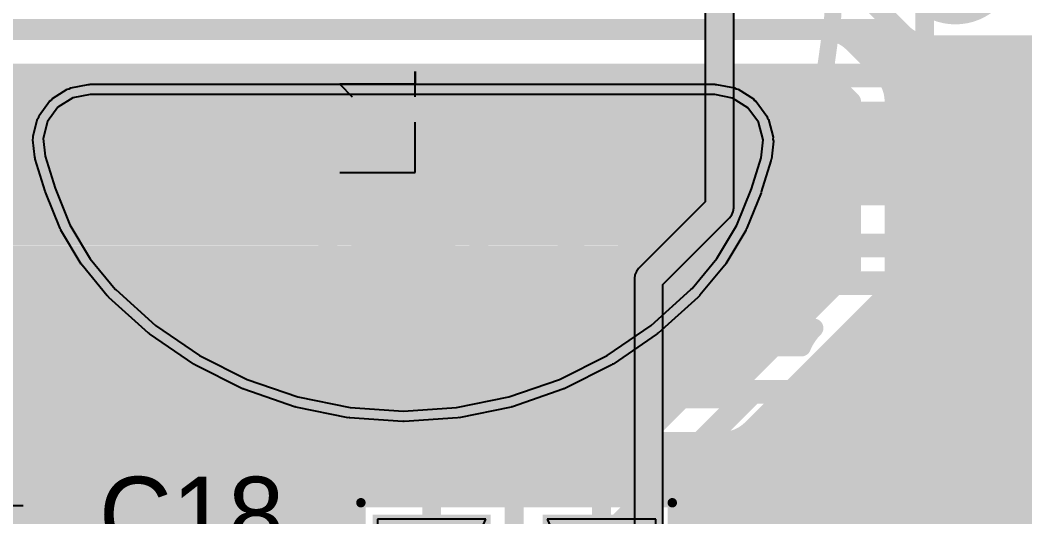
# Model space of a CAD drawing. Header units: millimetres. Extents: x 0.11 to 5.67, y 0.55 to 4.24.
# Drawn here: x 4.0035 to 4.4227, y 1.4646 to 1.6717 of the extents above; entities that cross this region are included whole.
import ezdxf

# ---------------------------------------------------------------- set-up
doc = ezdxf.new("R2010")
doc.units = ezdxf.units.MM
doc.header["$MEASUREMENT"] = 0
for name, color, linetype in [('BottomLayer', 5, 'Continuous'), ('BottomOverlay', 54, 'Continuous'), ('BottomPaste', 16, 'Continuous'), ('BottomSolder', 6, 'Continuous'), ('InternalPlane1', 76, 'Continuous'), ('InternalPlane2', 16, 'Continuous'), ('Mechanical3', 76, 'Continuous'), ('TopLayer', 1, 'Continuous'), ('TopOverlay', 2, 'Continuous'), ('TopPaste', 8, 'Continuous'), ('TopSolder', 216, 'Continuous')]:
    doc.layers.add(name, color=color, linetype=linetype)

# ---------------------------------------------------------------- blocks, each defined once
blk = doc.blocks.new('RTL8188_MODULE_B_177')
at = {"layer": 'BottomLayer', "const_width": 0.00984}
for points in [[(0.47441, 0.12402, 1), (0.48425, 0.12402, 1)], [(0.53346, 0.12402, 1), (0.54331, 0.12402, 1)], [(0.47441, 0.10433, 1), (0.48425, 0.10433, 1)], [(0.53346, 0.10433, 1), (0.54331, 0.10433, 1)], [(0.47441, 0.02461, 1), (0.48425, 0.02461, 1)], [(0.53346, 0.02461, 1), (0.54331, 0.02461, 1)], [(0.47441, 0.00492, 1), (0.48425, 0.00492, 1)], [(0.53346, 0.00492, 1), (0.54331, 0.00492, 1)]]:
    blk.add_lwpolyline(points, format="xyb", close=True, dxfattribs=at)
at = {"layer": 'BottomLayer'}
for points in [[(0.47933, 0.09449), (0.53839, 0.09449), (0.47933, 0.13386), (0.53839, 0.13386)], [(0.46949, 0.10433), (0.54823, 0.10433), (0.46949, 0.12402), (0.54823, 0.12402)], [(0.47933, -0.00492), (0.53839, -0.00492), (0.47933, 0.03445), (0.53839, 0.03445)], [(0.46949, 0.00492), (0.54823, 0.00492), (0.46949, 0.02461), (0.54823, 0.02461)]]:
    blk.add_solid(points, dxfattribs=at)
at = {"layer": 'BottomOverlay', "const_width": 0.00787}
for points in [[(0.50886, 0.22441), (0.50886, 0.14272)], [(0.50886, 0.08858), (0.50886, 0.04331)], [(0.50886, -0.01181), (0.50886, -0.10039)]]:
    blk.add_lwpolyline(points, dxfattribs=at)
at = {"layer": 'BottomOverlay', "const_width": 0.00394}
for points in [[(0.50689, 0.14272, 1), (0.51083, 0.14272, 1)], [(0.50689, 0.08858, 1), (0.51083, 0.08858, 1)], [(0.50689, 0.04331, 1), (0.51083, 0.04331, 1)], [(0.50689, -0.01181, 1), (0.51083, -0.01181, 1)]]:
    blk.add_lwpolyline(points, format="xyb", close=True, dxfattribs=at)
at = {"layer": 'BottomPaste', "const_width": 0.00984}
for points in [[(0.47441, 0.12402, 1), (0.48425, 0.12402, 1)], [(0.53346, 0.12402, 1), (0.54331, 0.12402, 1)], [(0.47441, 0.10433, 1), (0.48425, 0.10433, 1)], [(0.53346, 0.10433, 1), (0.54331, 0.10433, 1)], [(0.47441, 0.02461, 1), (0.48425, 0.02461, 1)], [(0.53346, 0.02461, 1), (0.54331, 0.02461, 1)], [(0.47441, 0.00492, 1), (0.48425, 0.00492, 1)], [(0.53346, 0.00492, 1), (0.54331, 0.00492, 1)]]:
    blk.add_lwpolyline(points, format="xyb", close=True, dxfattribs=at)
at = {"layer": 'BottomPaste'}
for points in [[(0.47933, 0.09449), (0.53839, 0.09449), (0.47933, 0.13386), (0.53839, 0.13386)], [(0.46949, 0.10433), (0.54823, 0.10433), (0.46949, 0.12402), (0.54823, 0.12402)], [(0.47933, -0.00492), (0.53839, -0.00492), (0.47933, 0.03445), (0.53839, 0.03445)], [(0.46949, 0.00492), (0.54823, 0.00492), (0.46949, 0.02461), (0.54823, 0.02461)]]:
    blk.add_solid(points, dxfattribs=at)
at = {"layer": 'BottomSolder', "const_width": 0.01181}
for points in [[(0.47343, 0.12402, 1), (0.48524, 0.12402, 1)], [(0.53248, 0.12402, 1), (0.54429, 0.12402, 1)], [(0.47343, 0.10433, 1), (0.48524, 0.10433, 1)], [(0.53248, 0.10433, 1), (0.54429, 0.10433, 1)], [(0.47343, 0.02461, 1), (0.48524, 0.02461, 1)], [(0.53248, 0.02461, 1), (0.54429, 0.02461, 1)], [(0.47343, 0.00492, 1), (0.48524, 0.00492, 1)], [(0.53248, 0.00492, 1), (0.54429, 0.00492, 1)]]:
    blk.add_lwpolyline(points, format="xyb", close=True, dxfattribs=at)
at = {"layer": 'BottomSolder'}
for points in [[(0.47933, 0.09252), (0.53839, 0.09252), (0.47933, 0.13583), (0.53839, 0.13583)], [(0.46752, 0.10433), (0.5502, 0.10433), (0.46752, 0.12402), (0.5502, 0.12402)], [(0.47933, -0.00689), (0.53839, -0.00689), (0.47933, 0.03642), (0.53839, 0.03642)], [(0.46752, 0.00492), (0.5502, 0.00492), (0.46752, 0.02461), (0.5502, 0.02461)]]:
    blk.add_solid(points, dxfattribs=at)
blk = doc.blocks.new('SDR0805_182')
at = {"layer": 'Mechanical3'}
for p, q in [((-0.08465, 0.02656), (-0.08465, -0.00492)), ((-0.04791, 0.02656), (-0.05316, 0.02132)), ((-0.04791, -0.00492), (-0.04791, 0.02656)), ((-0.08465, -0.00492), (-0.06366, -0.00492)), ((-0.05316, -0.00492), (-0.04266, -0.00492)), ((-0.04266, -0.00492), (-0.04791, -0.00492))]:
    blk.add_line(p, q, dxfattribs=at)
at = {"layer": 'TopLayer'}
for p, q in [((-0.07784, 0.14948), (-0.09125, 0.14529)), ((-0.07054, 0.15033), (-0.07784, 0.14948)), ((-0.06345, 0.14846), (-0.07054, 0.15033)), ((-0.05753, 0.14411), (-0.06345, 0.14846)), ((-0.09125, 0.14529), (-0.10653, 0.13916)), ((-0.05361, 0.1379), (-0.05753, 0.14411)), ((-0.10653, 0.13916), (-0.12067, 0.13073)), ((-0.05224, 0.13068), (-0.05361, 0.1379)), ((-0.12067, 0.13073), (-0.13333, 0.12021)), ((-0.05224, -0.12989), (-0.05224, 0.13068)), ((-0.13356, 0.11998), (-0.14846, 0.10342)), ((-0.13333, 0.12021), (-0.13356, 0.11998)), ((-0.14846, 0.10342), (-0.16104, 0.08502)), ((-0.16104, 0.08502), (-0.17105, 0.06512)), ((-0.17105, 0.06512), (-0.17834, 0.04407)), ((-0.17834, 0.04407), (-0.18276, 0.02223)), ((-0.18276, 0.02223), (-0.18424, 0)), ((-0.18424, 0), (-0.18276, -0.02223)), ((-0.18276, -0.02223), (-0.17834, -0.04407)), ((-0.17834, -0.04407), (-0.17105, -0.06512)), ((-0.17105, -0.06512), (-0.16104, -0.08502)), ((-0.16104, -0.08502), (-0.14846, -0.10342)), ((-0.14846, -0.10342), (-0.13356, -0.11998)), ((-0.13356, -0.11998), (-0.1331, -0.12043)), ((-0.1331, -0.12043), (-0.1206, -0.13082)), ((-0.05365, -0.13732), (-0.05224, -0.12989)), ((-0.1206, -0.13082), (-0.10664, -0.13914)), ((-0.05768, -0.14371), (-0.05365, -0.13732)), ((-0.10664, -0.13914), (-0.09155, -0.1452)), ((-0.09155, -0.1452), (-0.07859, -0.14925)), ((-0.06378, -0.14819), (-0.05768, -0.14371)), ((-0.07859, -0.14925), (-0.07109, -0.15012)), ((-0.07109, -0.15012), (-0.06378, -0.14819))]:
    blk.add_line(p, q, dxfattribs=at)
blk.add_solid([(-0.08532, -0.01969), (-0.08532, 0.01969), (-0.12469, -0.01969), (-0.12469, 0.01969)], dxfattribs=at)
at = {"layer": 'TopOverlay', "const_width": 0.00709}
blk.add_lwpolyline([(0.06036, -0.17141, -0.141431), (-0.05892, -0.17183)], format="xyb", dxfattribs=at)
at = {"layer": 'TopOverlay', "const_width": 0.00354}
blk.add_lwpolyline([(-0.06069, -0.17183, 1), (-0.05715, -0.17183, 1)], format="xyb", close=True, dxfattribs=at)
at = {"layer": 'TopPaste'}
for p, q in [((-0.07784, 0.14948), (-0.09125, 0.14529)), ((-0.07054, 0.15033), (-0.07784, 0.14948)), ((-0.06345, 0.14846), (-0.07054, 0.15033)), ((-0.05753, 0.14411), (-0.06345, 0.14846)), ((-0.09125, 0.14529), (-0.10653, 0.13916)), ((-0.05361, 0.1379), (-0.05753, 0.14411)), ((-0.10653, 0.13916), (-0.12067, 0.13073)), ((-0.05224, 0.13068), (-0.05361, 0.1379)), ((-0.12067, 0.13073), (-0.13333, 0.12021)), ((-0.05224, -0.12989), (-0.05224, 0.13068)), ((-0.13356, 0.11998), (-0.14846, 0.10342)), ((-0.13333, 0.12021), (-0.13356, 0.11998)), ((-0.14846, 0.10342), (-0.16104, 0.08502)), ((-0.16104, 0.08502), (-0.17105, 0.06512)), ((-0.17105, 0.06512), (-0.17834, 0.04407)), ((-0.17834, 0.04407), (-0.18276, 0.02223)), ((-0.18276, 0.02223), (-0.18424, 0)), ((-0.18424, 0), (-0.18276, -0.02223)), ((-0.18276, -0.02223), (-0.17834, -0.04407)), ((-0.17834, -0.04407), (-0.17105, -0.06512)), ((-0.17105, -0.06512), (-0.16104, -0.08502)), ((-0.16104, -0.08502), (-0.14846, -0.10342)), ((-0.14846, -0.10342), (-0.13356, -0.11998)), ((-0.13356, -0.11998), (-0.1331, -0.12043)), ((-0.1331, -0.12043), (-0.1206, -0.13082)), ((-0.05365, -0.13732), (-0.05224, -0.12989)), ((-0.1206, -0.13082), (-0.10664, -0.13914)), ((-0.05768, -0.14371), (-0.05365, -0.13732)), ((-0.10664, -0.13914), (-0.09155, -0.1452)), ((-0.09155, -0.1452), (-0.07859, -0.14925)), ((-0.06378, -0.14819), (-0.05768, -0.14371)), ((-0.07859, -0.14925), (-0.07109, -0.15012)), ((-0.07109, -0.15012), (-0.06378, -0.14819))]:
    blk.add_line(p, q, dxfattribs=at)
at = {"layer": 'TopSolder'}
for p, q in [((-0.09254, 0.14943), (-0.07913, 0.15362)), ((-0.07913, 0.15362), (-0.07871, 0.15358)), ((-0.07871, 0.15358), (-0.07834, 0.15378)), ((-0.07834, 0.15378), (-0.07105, 0.15463)), ((-0.07105, 0.15463), (-0.07025, 0.15441)), ((-0.07025, 0.15441), (-0.06944, 0.15452)), ((-0.06944, 0.15452), (-0.06234, 0.15264)), ((-0.06234, 0.15264), (-0.06168, 0.15214)), ((-0.06168, 0.15214), (-0.06088, 0.15195)), ((-0.06088, 0.15195), (-0.05496, 0.1476)), ((-0.10814, 0.14318), (-0.09286, 0.14931)), ((-0.09286, 0.14931), (-0.09268, 0.14931)), ((-0.09268, 0.14931), (-0.09254, 0.14943)), ((-0.05496, 0.1476), (-0.05454, 0.14689)), ((-0.05454, 0.14689), (-0.05386, 0.14642)), ((-0.12288, 0.13445), (-0.10874, 0.14288)), ((-0.10874, 0.14288), (-0.10839, 0.14293)), ((-0.10839, 0.14293), (-0.10814, 0.14318)), ((-0.05386, 0.14642), (-0.04995, 0.14021)), ((-0.04995, 0.14021), (-0.04981, 0.13939)), ((-0.04981, 0.13939), (-0.04936, 0.1387)), ((-0.04936, 0.1387), (-0.04799, 0.13149)), ((-0.12343, 0.13406), (-0.1231, 0.13417)), ((-0.1231, 0.13417), (-0.12288, 0.13445)), ((-0.13609, 0.12354), (-0.12343, 0.13406)), ((-0.04799, 0.13149), (-0.04808, 0.13107)), ((-0.04808, 0.13107), (-0.04791, 0.13068)), ((-0.04791, 0.13068), (-0.04791, -0.12989)), ((-0.15168, 0.10632), (-0.13678, 0.12288)), ((-0.13678, 0.12288), (-0.13664, 0.12294)), ((-0.13664, 0.12294), (-0.13658, 0.12309)), ((-0.13658, 0.12309), (-0.13634, 0.12331)), ((-0.13634, 0.12331), (-0.13618, 0.12338)), ((-0.13618, 0.12338), (-0.13609, 0.12354)), ((-0.16461, 0.08747), (-0.15204, 0.10586)), ((-0.15204, 0.10586), (-0.15178, 0.10603)), ((-0.15178, 0.10603), (-0.15168, 0.10632)), ((-0.17492, 0.06707), (-0.1649, 0.08697)), ((-0.1649, 0.08697), (-0.16467, 0.08717)), ((-0.16467, 0.08717), (-0.16461, 0.08747)), ((-0.18243, 0.04548), (-0.17514, 0.06654)), ((-0.17514, 0.06654), (-0.17494, 0.06677)), ((-0.17494, 0.06677), (-0.17492, 0.06707)), ((-0.187, 0.02309), (-0.18258, 0.04493)), ((-0.18258, 0.04493), (-0.18241, 0.04518)), ((-0.18241, 0.04518), (-0.18243, 0.04548)), ((-0.18856, 0.00029), (-0.18708, 0.02252)), ((-0.18708, 0.02252), (-0.18694, 0.02279)), ((-0.18694, 0.02279), (-0.187, 0.02309)), ((-0.18847, 0), (-0.18856, 0.00029)), ((-0.18856, -0.00029), (-0.18847, 0)), ((-0.18708, -0.02252), (-0.18856, -0.00029)), ((-0.18694, -0.02279), (-0.18708, -0.02252)), ((-0.187, -0.02309), (-0.18694, -0.02279)), ((-0.18258, -0.04493), (-0.187, -0.02309)), ((-0.18241, -0.04518), (-0.18258, -0.04493)), ((-0.18243, -0.04548), (-0.18241, -0.04518)), ((-0.17514, -0.06654), (-0.18243, -0.04548)), ((-0.17494, -0.06677), (-0.17514, -0.06654)), ((-0.17492, -0.06707), (-0.17494, -0.06677)), ((-0.1649, -0.08697), (-0.17492, -0.06707)), ((-0.16467, -0.08717), (-0.1649, -0.08697)), ((-0.16461, -0.08747), (-0.16467, -0.08717)), ((-0.15204, -0.10586), (-0.16461, -0.08747)), ((-0.15178, -0.10603), (-0.15204, -0.10586)), ((-0.15168, -0.10631), (-0.15178, -0.10603)), ((-0.13678, -0.12288), (-0.15168, -0.10631)), ((-0.13664, -0.12294), (-0.13678, -0.12288)), ((-0.13658, -0.12308), (-0.13664, -0.12294)), ((-0.13612, -0.12353), (-0.13658, -0.12308)), ((-0.13595, -0.1236), (-0.13612, -0.12353)), ((-0.13587, -0.12376), (-0.13595, -0.1236)), ((-0.12337, -0.13415), (-0.13587, -0.12376)), ((-0.04791, -0.12989), (-0.04808, -0.13028)), ((-0.12303, -0.13425), (-0.12337, -0.13415)), ((-0.04799, -0.1307), (-0.0494, -0.13812)), ((-0.04808, -0.13028), (-0.04799, -0.1307)), ((-0.12282, -0.13454), (-0.12303, -0.13425)), ((-0.10885, -0.14286), (-0.12282, -0.13454)), ((-0.0494, -0.13812), (-0.04985, -0.13881)), ((-0.04999, -0.13963), (-0.05402, -0.14602)), ((-0.04985, -0.13881), (-0.04999, -0.13963)), ((-0.1085, -0.14291), (-0.10885, -0.14286)), ((-0.10825, -0.14316), (-0.1085, -0.14291)), ((-0.09316, -0.14922), (-0.10825, -0.14316)), ((-0.05469, -0.1465), (-0.05512, -0.1472)), ((-0.05402, -0.14602), (-0.05469, -0.1465)), ((-0.09298, -0.14921), (-0.09316, -0.14922)), ((-0.09284, -0.14933), (-0.09298, -0.14921)), ((-0.07989, -0.15338), (-0.09284, -0.14933)), ((-0.05512, -0.1472), (-0.06121, -0.15168)), ((-0.07947, -0.15334), (-0.07989, -0.15338)), ((-0.0791, -0.15355), (-0.07947, -0.15334)), ((-0.07159, -0.15442), (-0.0791, -0.15355)), ((-0.07079, -0.1542), (-0.07159, -0.15442)), ((-0.06998, -0.15431), (-0.07079, -0.1542)), ((-0.06267, -0.15238), (-0.06998, -0.15431)), ((-0.06201, -0.15188), (-0.06267, -0.15238)), ((-0.06121, -0.15168), (-0.06201, -0.15188))]:
    blk.add_line(p, q, dxfattribs=at)
blk.add_solid([(-0.08335, -0.02165), (-0.08335, 0.02165), (-0.12665, -0.02165), (-0.12665, 0.02165)], dxfattribs=at)
blk = doc.blocks.new('CC0805_260')
at = {"layer": 'Mechanical3'}
for p, q in [((-0.0479, 0.01672), (-0.05315, 0.01147)), ((-0.03741, 0.01672), (-0.0479, 0.01672)), ((-0.03216, 0.01147), (-0.03741, 0.01672)), ((-0.01642, 0.01672), (-0.02166, 0.01147)), ((-0.01642, -0.01476), (-0.01642, 0.01672)), ((0.00982, 0.01672), (0.00457, 0.01147)), ((0.02032, 0.01672), (0.00982, 0.01672)), ((0.02557, 0.01147), (0.02032, 0.01672)), ((-0.05315, 0.01147), (-0.05315, -0.00952)), ((0.00457, 0.01147), (0.00457, 0.00623)), ((0.02557, -0.00952), (0.02557, 0.01147)), ((0.00457, 0.00623), (0.00982, 0.00098)), ((0.00982, 0.00098), (0.02557, 0.00098)), ((-0.05315, -0.00952), (-0.0479, -0.01476)), ((-0.03741, -0.01476), (-0.03216, -0.00952)), ((0.00457, -0.00952), (0.00982, -0.01476)), ((0.02032, -0.01476), (0.02557, -0.00952)), ((-0.0479, -0.01476), (-0.03741, -0.01476)), ((-0.02166, -0.01476), (-0.01117, -0.01476)), ((-0.01117, -0.01476), (-0.01642, -0.01476)), ((0.00982, -0.01476), (0.02032, -0.01476))]:
    blk.add_line(p, q, dxfattribs=at)
at = {"layer": 'TopLayer'}
for points in [[(-0.05807, 0.02854), (-0.05807, -0.02854), (-0.0128, 0.02854), (-0.0128, -0.02854)], [(0.05807, -0.02854), (0.05807, 0.02854), (0.0128, -0.02854), (0.0128, 0.02854)]]:
    blk.add_solid(points, dxfattribs=at)
at = {"layer": 'TopOverlay', "const_width": 0.00394}
for points in [[(-0.06496, 0.03543), (-0.06496, -0.03543)], [(0.06496, 0.03543), (-0.06496, 0.03543)], [(0.06496, 0.03543), (0.06496, -0.03543)], [(0.06496, -0.03543), (-0.06496, -0.03543)]]:
    blk.add_lwpolyline(points, dxfattribs=at)
at = {"layer": 'TopOverlay', "const_width": 0.00197}
for points in [[(-0.06594, 0.03543, 1), (-0.06398, 0.03543, 1)], [(-0.06594, 0.03543, 1), (-0.06398, 0.03543, 1)], [(0.06398, 0.03543, 1), (0.06594, 0.03543, 1)], [(0.06398, 0.03543, 1), (0.06594, 0.03543, 1)], [(-0.06594, -0.03543, 1), (-0.06398, -0.03543, 1)], [(-0.06594, -0.03543, 1), (-0.06398, -0.03543, 1)], [(0.06398, -0.03543, 1), (0.06594, -0.03543, 1)], [(0.06398, -0.03543, 1), (0.06594, -0.03543, 1)]]:
    blk.add_lwpolyline(points, format="xyb", close=True, dxfattribs=at)
at = {"layer": 'TopPaste'}
for p, q in [((-0.0128, 0.02854), (-0.05807, 0.02854)), ((-0.05807, 0.02854), (-0.05807, -0.02854)), ((-0.02559, 0), (-0.0128, 0.02854)), ((0.05807, 0.02854), (0.0128, 0.02854)), ((0.0128, 0.02854), (0.02559, 0)), ((0.05807, -0.02854), (0.05807, 0.02854)), ((-0.0128, -0.02854), (-0.02559, 0)), ((0.02559, 0), (0.0128, -0.02854)), ((-0.05807, -0.02854), (-0.0128, -0.02854)), ((0.0128, -0.02854), (0.05807, -0.02854))]:
    blk.add_line(p, q, dxfattribs=at)
at = {"layer": 'TopSolder'}
for points in [[(-0.06004, 0.03051), (-0.06004, -0.03051), (-0.01083, 0.03051), (-0.01083, -0.03051)], [(0.06004, -0.03051), (0.06004, 0.03051), (0.01083, -0.03051), (0.01083, 0.03051)]]:
    blk.add_solid(points, dxfattribs=at)
blk = doc.blocks.new('CC8X3_5_261')
at = {"layer": 'TopOverlay'}
blk.add_line((-0.12272, 0.01947), (-0.12272, -0.02051), dxfattribs=at)

msp = doc.modelspace()

# ---------------------------------------------------------------- linework, layer by layer
at = {"layer": 'BottomLayer'}
for points, const_width in [([(3.79626, 1.64862), (4.4685, 1.64862)], 0.00984), ([(3.80302, 1.62893), (4.32993, 1.62893)], 0.00787), ([(3.80401, 1.62992), (4.33009, 1.62992)], 0.00787), ([(4.32972, 1.6063), (4.32972, 1.62598)], 0.00787), ([(4.38091, 1.61614), (4.38189, 1.61713)], 0.01969), ([(3.79514, 1.62106), (4.32972, 1.62106)], 0.00787), ([(4.38091, 1.61614), (4.38189, 1.61516)], 0.01969), ([(4.38189, 1.61516), (4.43701, 1.61516)], 0.01969), ([(4.33366, 1.61614), (4.38091, 1.61614)], 0.00787), ([(4.38091, 1.61614), (4.42815, 1.61614)], 0.00787), ([(3.78727, 1.61318), (4.32972, 1.61318)], 0.00787), ([(3.77939, 1.60531), (4.32975, 1.60531)], 0.00787), ([(3.77152, 1.59744), (4.33162, 1.59744)], 0.00787), ([(4.25984, 1.59646), (4.33209, 1.59646)], 0.00787), ([(3.76365, 1.58956), (4.2452, 1.58956)], 0.00787), ([(4.19304, 1.5374), (4.24662, 1.59098)], 0.00787), ([(3.7544, 1.58169), (4.23733, 1.58169)], 0.00787), ([(4.20079, 1.5187), (4.25984, 1.57776)], 0.00984), ([(4.25984, 1.57776), (4.44193, 1.57776)], 0.00984), ([(3.67113, 1.57381), (4.22945, 1.57381)], 0.00787), ([(3.66325, 1.56594), (4.22158, 1.56594)], 0.00787), ([(4.20965, 1.50295), (4.2687, 1.56201)], 0.00984), ([(4.2687, 1.56201), (4.44845, 1.56201)], 0.00984), ([(3.65538, 1.55807), (4.21371, 1.55807)], 0.00787), ([(3.64751, 1.55019), (4.20583, 1.55019)], 0.00787), ([(4.22287, 1.48973), (4.27645, 1.54331)], 0.00787), ([(4.27645, 1.54331), (4.3347, 1.54331)], 0.00787), ([(3.63963, 1.54232), (4.19796, 1.54232)], 0.00787), ([(4.27546, 1.54232), (4.33377, 1.54232)], 0.00787), ([(3.63471, 1.5374), (4.19304, 1.5374)], 0.00787), ([(4.30906, 1.53543), (4.32948, 1.53543)], 0.00787), ([(4.26758, 1.53444), (4.30305, 1.53444)], 0.00787), ([(4.24127, 1.47539), (4.29583, 1.52996)], 0.00787), ([(4.25971, 1.52657), (4.29245, 1.52657)], 0.00787), ([(3.50015, 1.5187), (4.20079, 1.5187)], 0.00984), ([(4.25184, 1.5187), (4.28457, 1.5187)], 0.00787), ([(4.24902, 1.45669), (4.30906, 1.51673)], 0.00984), ([(4.30906, 1.51673), (4.38091, 1.51673)], 0.00984), ([(4.24396, 1.51082), (4.2767, 1.51082)], 0.00787), ([(3.49363, 1.50295), (4.20965, 1.50295)], 0.00984), ([(4.23609, 1.50295), (4.26882, 1.50295)], 0.00787), ([(4.26808, 1.44931), (4.3168, 1.49803)], 0.00787), ([(4.3168, 1.49803), (4.32948, 1.49803)], 0.00787), ([(4.22821, 1.49507), (4.26095, 1.49507)], 0.00787), ([(4.31384, 1.49507), (4.33092, 1.49507)], 0.00787), ([(4.21972, 1.4872), (4.25308, 1.4872)], 0.00787), ([(4.30597, 1.4872), (4.33833, 1.4872)], 0.00787), ([(4.42348, 1.4872), (4.77953, 1.4872)], 0.00787), ([(3.49363, 1.48425), (4.20965, 1.48425)], 0.00787), ([(4.35138, 1.48327), (4.41043, 1.48327)], 0.00787), ([(3.47527, 1.47933), (4.2452, 1.47933)], 0.00787), ([(4.2981, 1.47933), (4.77953, 1.47933)], 0.00787), ([(3.4792, 1.47539), (4.24127, 1.47539)], 0.00787), ([(4.29022, 1.47145), (4.77953, 1.47145)], 0.00787), ([(4.28235, 1.46358), (4.77953, 1.46358)], 0.00787)]:
    msp.add_lwpolyline(points, dxfattribs=dict(at, const_width=const_width))
at = {"layer": 'BottomLayer', "const_width": 0.00787}
for points in [[(4.32972, 1.62598, -0.045741), (4.33009, 1.62992)], [(4.33209, 1.59646, -0.118517), (4.32972, 1.6063)], [(4.24662, 1.59098, -0.198912), (4.25984, 1.59646)], [(4.24662, 1.59098, -0.198912), (4.25984, 1.59646)], [(4.32948, 1.53543, -0.101028), (4.3347, 1.54331)], [(4.29583, 1.52996, -0.198912), (4.30906, 1.53543)], [(4.29583, 1.52996, -0.198912), (4.30906, 1.53543)], [(4.43406, 1.50689, -0.414214), (4.41043, 1.48327)], [(4.35138, 1.48327, -0.305617), (4.32948, 1.49803)], [(4.22287, 1.48973, -0.198912), (4.20965, 1.48425)], [(4.22287, 1.48973, -0.198912), (4.20965, 1.48425)]]:
    msp.add_lwpolyline(points, format="xyb", dxfattribs=at)
at = {"layer": 'BottomLayer'}
for points, const_width in [([(4.32796, 1.62893, 1), (4.33189, 1.62893, 1)], 0.00394), ([(4.32812, 1.62992, 1), (4.33205, 1.62992, 1)], 0.00394), ([(4.32812, 1.62992, 1), (4.33205, 1.62992, 1)], 0.00394), ([(4.32776, 1.62598, 1), (4.33169, 1.62598, 1)], 0.00394), ([(4.32776, 1.62598, 1), (4.33169, 1.62598, 1)], 0.00394), ([(4.37697, 1.61713, 1), (4.38681, 1.61713, 1)], 0.00984), ([(4.32776, 1.62106, 1), (4.33169, 1.62106, 1)], 0.00394), ([(4.37598, 1.61614, 1), (4.38583, 1.61614, 1)], 0.00984), ([(4.37598, 1.61614, 1), (4.38583, 1.61614, 1)], 0.00984), ([(4.37697, 1.61516, 1), (4.38681, 1.61516, 1)], 0.00984), ([(4.37697, 1.61516, 1), (4.38681, 1.61516, 1)], 0.00984), ([(4.33169, 1.61614, 1), (4.33563, 1.61614, 1)], 0.00394), ([(4.37894, 1.61614, 1), (4.38287, 1.61614, 1)], 0.00394), ([(4.37894, 1.61614, 1), (4.38287, 1.61614, 1)], 0.00394), ([(4.32776, 1.61318, 1), (4.33169, 1.61318, 1)], 0.00394), ([(4.32776, 1.6063, 1), (4.33169, 1.6063, 1)], 0.00394), ([(4.32776, 1.6063, 1), (4.33169, 1.6063, 1)], 0.00394), ([(4.32778, 1.60531, 1), (4.33172, 1.60531, 1)], 0.00394), ([(4.25787, 1.59646, 1), (4.26181, 1.59646, 1)], 0.00394), ([(4.25787, 1.59646, 1), (4.26181, 1.59646, 1)], 0.00394), ([(4.25787, 1.59646, 1), (4.26181, 1.59646, 1)], 0.00394), ([(4.32965, 1.59744, 1), (4.33359, 1.59744, 1)], 0.00394), ([(4.33012, 1.59646, 1), (4.33406, 1.59646, 1)], 0.00394), ([(4.33012, 1.59646, 1), (4.33406, 1.59646, 1)], 0.00394), ([(4.24323, 1.58956, 1), (4.24717, 1.58956, 1)], 0.00394), ([(4.24465, 1.59098, 1), (4.24859, 1.59098, 1)], 0.00394), ([(4.24465, 1.59098, 1), (4.24859, 1.59098, 1)], 0.00394), ([(4.24465, 1.59098, 1), (4.24859, 1.59098, 1)], 0.00394), ([(4.23536, 1.58169, 1), (4.2393, 1.58169, 1)], 0.00394), ([(4.25738, 1.57776, 1), (4.2623, 1.57776, 1)], 0.00492), ([(4.25738, 1.57776, 1), (4.2623, 1.57776, 1)], 0.00492), ([(4.22749, 1.57381, 1), (4.23142, 1.57381, 1)], 0.00394), ([(4.21961, 1.56594, 1), (4.22355, 1.56594, 1)], 0.00394), ([(4.26624, 1.56201, 1), (4.27116, 1.56201, 1)], 0.00492), ([(4.26624, 1.56201, 1), (4.27116, 1.56201, 1)], 0.00492), ([(4.21174, 1.55807, 1), (4.21567, 1.55807, 1)], 0.00394), ([(4.20386, 1.55019, 1), (4.2078, 1.55019, 1)], 0.00394), ([(4.27448, 1.54331, 1), (4.27842, 1.54331, 1)], 0.00394), ([(4.27448, 1.54331, 1), (4.27842, 1.54331, 1)], 0.00394), ([(4.33274, 1.54331, 1), (4.33667, 1.54331, 1)], 0.00394), ([(4.33274, 1.54331, 1), (4.33667, 1.54331, 1)], 0.00394), ([(4.19599, 1.54232, 1), (4.19993, 1.54232, 1)], 0.00394), ([(4.27349, 1.54232, 1), (4.27743, 1.54232, 1)], 0.00394), ([(4.3318, 1.54232, 1), (4.33574, 1.54232, 1)], 0.00394), ([(4.19107, 1.5374, 1), (4.19501, 1.5374, 1)], 0.00394), ([(4.19107, 1.5374, 1), (4.19501, 1.5374, 1)], 0.00394), ([(4.30709, 1.53543, 1), (4.31102, 1.53543, 1)], 0.00394), ([(4.30709, 1.53543, 1), (4.31102, 1.53543, 1)], 0.00394), ([(4.30709, 1.53543, 1), (4.31102, 1.53543, 1)], 0.00394), ([(4.32751, 1.53543, 1), (4.33145, 1.53543, 1)], 0.00394), ([(4.32751, 1.53543, 1), (4.33145, 1.53543, 1)], 0.00394), ([(4.26562, 1.53444, 1), (4.26955, 1.53444, 1)], 0.00394), ([(4.30109, 1.53444, 1), (4.30502, 1.53444, 1)], 0.00394), ([(4.25774, 1.52657, 1), (4.26168, 1.52657, 1)], 0.00394), ([(4.29048, 1.52657, 1), (4.29441, 1.52657, 1)], 0.00394), ([(4.29386, 1.52996, 1), (4.2978, 1.52996, 1)], 0.00394), ([(4.29386, 1.52996, 1), (4.2978, 1.52996, 1)], 0.00394), ([(4.29386, 1.52996, 1), (4.2978, 1.52996, 1)], 0.00394), ([(4.19833, 1.5187, 1), (4.20325, 1.5187, 1)], 0.00492), ([(4.19833, 1.5187, 1), (4.20325, 1.5187, 1)], 0.00492), ([(4.24987, 1.5187, 1), (4.2538, 1.5187, 1)], 0.00394), ([(4.2826, 1.5187, 1), (4.28654, 1.5187, 1)], 0.00394), ([(4.30659, 1.51673, 1), (4.31152, 1.51673, 1)], 0.00492), ([(4.30659, 1.51673, 1), (4.31152, 1.51673, 1)], 0.00492), ([(4.37844, 1.51673, 1), (4.38337, 1.51673, 1)], 0.00492), ([(4.24199, 1.51082, 1), (4.24593, 1.51082, 1)], 0.00394), ([(4.27473, 1.51082, 1), (4.27867, 1.51082, 1)], 0.00394), ([(4.20719, 1.50295, 1), (4.21211, 1.50295, 1)], 0.00492), ([(4.20719, 1.50295, 1), (4.21211, 1.50295, 1)], 0.00492), ([(4.23412, 1.50295, 1), (4.23806, 1.50295, 1)], 0.00394), ([(4.26686, 1.50295, 1), (4.27079, 1.50295, 1)], 0.00394), ([(4.31483, 1.49803, 1), (4.31877, 1.49803, 1)], 0.00394), ([(4.31483, 1.49803, 1), (4.31877, 1.49803, 1)], 0.00394), ([(4.32751, 1.49803, 1), (4.33145, 1.49803, 1)], 0.00394), ([(4.32751, 1.49803, 1), (4.33145, 1.49803, 1)], 0.00394), ([(4.22625, 1.49507, 1), (4.23018, 1.49507, 1)], 0.00394), ([(4.25898, 1.49507, 1), (4.26292, 1.49507, 1)], 0.00394), ([(4.31188, 1.49507, 1), (4.31581, 1.49507, 1)], 0.00394), ([(4.32895, 1.49507, 1), (4.33289, 1.49507, 1)], 0.00394), ([(4.2209, 1.48973, 1), (4.22484, 1.48973, 1)], 0.00394), ([(4.2209, 1.48973, 1), (4.22484, 1.48973, 1)], 0.00394), ([(4.2209, 1.48973, 1), (4.22484, 1.48973, 1)], 0.00394), ([(4.21776, 1.4872, 1), (4.22169, 1.4872, 1)], 0.00394), ([(4.25111, 1.4872, 1), (4.25504, 1.4872, 1)], 0.00394), ([(4.304, 1.4872, 1), (4.30794, 1.4872, 1)], 0.00394), ([(4.33636, 1.4872, 1), (4.3403, 1.4872, 1)], 0.00394), ([(4.42152, 1.4872, 1), (4.42545, 1.4872, 1)], 0.00394), ([(4.20768, 1.48425, 1), (4.21161, 1.48425, 1)], 0.00394), ([(4.20768, 1.48425, 1), (4.21161, 1.48425, 1)], 0.00394), ([(4.20768, 1.48425, 1), (4.21161, 1.48425, 1)], 0.00394), ([(4.34941, 1.48327, 1), (4.35335, 1.48327, 1)], 0.00394), ([(4.34941, 1.48327, 1), (4.35335, 1.48327, 1)], 0.00394), ([(4.40846, 1.48327, 1), (4.4124, 1.48327, 1)], 0.00394), ([(4.40846, 1.48327, 1), (4.4124, 1.48327, 1)], 0.00394), ([(4.24323, 1.47933, 1), (4.24717, 1.47933, 1)], 0.00394), ([(4.29613, 1.47933, 1), (4.30006, 1.47933, 1)], 0.00394), ([(4.2393, 1.47539, 1), (4.24324, 1.47539, 1)], 0.00394), ([(4.2393, 1.47539, 1), (4.24324, 1.47539, 1)], 0.00394), ([(4.28825, 1.47145, 1), (4.29219, 1.47145, 1)], 0.00394), ([(4.28038, 1.46358, 1), (4.28432, 1.46358, 1)], 0.00394)]:
    msp.add_lwpolyline(points, format="xyb", close=True, dxfattribs=dict(at, const_width=const_width))
at = {"layer": 'InternalPlane1', "const_width": 0.02591}
msp.add_lwpolyline([(4.38075, 1.69587, 1), (4.40665, 1.69587, 1)], format="xyb", close=True, dxfattribs=at)
at = {"layer": 'InternalPlane2'}
for p, q in [((4.28932, 1.68209), (4.28932, 1.59597)), ((4.30123, 1.5935), (4.30123, 1.67962)), ((4.28932, 1.59597), (4.26154, 1.56819)), ((4.30103, 1.59196), (4.30123, 1.5935)), ((4.2717, 1.56151), (4.29949, 1.58929)), ((4.29949, 1.58929), (4.30043, 1.59053)), ((4.30043, 1.59053), (4.30103, 1.59196)), ((4.26154, 1.56819), (4.26059, 1.56695)), ((4.25999, 1.56552), (4.25979, 1.56398)), ((4.25979, 1.56398), (4.25979, 1.38928)), ((4.26034, 1.56636), (4.25999, 1.56552)), ((4.26059, 1.56695), (4.26034, 1.56636)), ((4.2717, 1.38681), (4.2717, 1.56151))]:
    msp.add_line(p, q, dxfattribs=at)
for points, const_width in [([(4.38075, 1.69587, 1), (4.40665, 1.69587, 1)], 0.02591), ([(4.42406, 1.61516, 1), (4.44996, 1.61516, 1)], 0.02591), ([(4.29232, 1.5935, 1), (4.29823, 1.5935, 1)], 0.00591), ([(4.29232, 1.5935, 1), (4.29823, 1.5935, 1)], 0.00591), ([(4.2628, 1.56398, 1), (4.2687, 1.56398, 1)], 0.00591), ([(4.2628, 1.56398, 1), (4.2687, 1.56398, 1)], 0.00591)]:
    msp.add_lwpolyline(points, format="xyb", close=True, dxfattribs=dict(at, const_width=const_width))
at = {"layer": 'InternalPlane2', "const_width": 0.01181}
for points in [[(4.29528, 1.5935), (4.29528, 1.68209)], [(4.26575, 1.56398), (4.29528, 1.5935)], [(4.26575, 1.38681), (4.26575, 1.56398)]]:
    msp.add_lwpolyline(points, dxfattribs=at)
at = {"layer": 'TopLayer', "const_width": 0.00787}
for points in [[(4.34869, 1.68924), (4.37133, 1.66661)], [(3.77724, 1.6683), (4.36963, 1.6683)], [(3.99803, 1.66732), (4.33858, 1.66732)], [(4.35111, 1.66213), (4.36292, 1.65032)], [(4.35282, 1.66043), (4.4458, 1.66043)], [(4.38386, 1.66142), (4.44634, 1.66142)], [(4.36069, 1.65255), (4.44322, 1.65255)], [(3.99803, 1.64961), (4.33858, 1.64961)], [(4.33858, 1.64961), (4.35039, 1.6378)], [(3.99311, 1.64468), (4.34351, 1.64468)], [(4.36672, 1.64468), (4.44322, 1.64468)], [(3.98523, 1.63681), (4.35039, 1.63681)], [(4.35039, 1.56791), (4.35039, 1.6378)], [(4.36811, 1.56791), (4.36811, 1.6378)], [(4.36811, 1.63681), (4.4458, 1.63681)], [(3.97736, 1.62893), (4.35039, 1.62893)], [(4.36811, 1.62893), (4.45216, 1.62893)], [(3.96948, 1.62106), (4.35039, 1.62106)], [(4.13189, 1.61941), (4.19488, 1.61941)], [(4.13189, 1.55642), (4.13189, 1.61941)], [(4.19488, 1.55642), (4.19488, 1.61941)], [(4.36811, 1.62106), (4.60249, 1.62106)], [(4.16339, 1.58791), (4.16339, 1.61547)], [(3.9685, 1.61318), (4.13189, 1.61318)], [(4.19488, 1.61318), (4.35039, 1.61318)], [(4.36811, 1.61318), (4.59461, 1.61318)], [(3.9685, 1.60531), (4.13189, 1.60531)], [(4.19488, 1.60531), (4.35039, 1.60531)], [(4.36811, 1.60531), (4.58674, 1.60531)], [(3.9685, 1.59744), (4.13189, 1.59744)], [(4.19488, 1.59744), (4.35039, 1.59744)], [(4.36811, 1.59744), (4.57886, 1.59744)], [(3.9685, 1.58956), (4.13189, 1.58956)], [(4.19488, 1.58956), (4.35039, 1.58956)], [(4.36811, 1.58956), (4.57099, 1.58956)], [(4.13583, 1.58791), (4.16339, 1.58791)], [(4.16339, 1.58791), (4.19094, 1.58791)], [(4.16339, 1.56035), (4.16339, 1.58791)], [(3.9685, 1.58169), (4.13189, 1.58169)], [(4.19488, 1.58169), (4.35039, 1.58169)], [(4.36811, 1.58169), (4.56312, 1.58169)], [(3.9685, 1.57381), (4.13189, 1.57381)], [(4.19488, 1.57381), (4.35039, 1.57381)], [(4.36811, 1.57381), (4.55524, 1.57381)], [(3.9685, 1.56594), (4.13189, 1.56594)], [(4.19488, 1.56594), (4.34842, 1.56594)], [(4.29626, 1.51378), (4.35039, 1.56791)], [(4.368, 1.56594), (4.54737, 1.56594)], [(3.9685, 1.55807), (4.13189, 1.55807)], [(4.13189, 1.55642), (4.19488, 1.55642)], [(4.19488, 1.55807), (4.34055, 1.55807)], [(4.36512, 1.55807), (4.53949, 1.55807)], [(4.30879, 1.50125), (4.36292, 1.55539)], [(3.9685, 1.55019), (4.33267, 1.55019)], [(4.35773, 1.55019), (4.53162, 1.55019)], [(3.9685, 1.54232), (4.3248, 1.54232)], [(4.34985, 1.54232), (4.52375, 1.54232)], [(3.9685, 1.53444), (4.31692, 1.53444)], [(4.34198, 1.53444), (4.51587, 1.53444)], [(3.9685, 1.52657), (4.30905, 1.52657)], [(4.33411, 1.52657), (4.508, 1.52657)], [(3.9685, 1.5187), (4.30118, 1.5187)], [(4.32623, 1.5187), (4.50012, 1.5187)], [(4.21063, 1.48327), (4.24114, 1.51378)], [(4.24114, 1.51378), (4.29626, 1.51378)], [(3.9685, 1.51082), (4.23818, 1.51082)], [(4.31836, 1.51082), (4.49225, 1.51082)], [(3.9685, 1.50295), (4.23031, 1.50295)], [(4.31048, 1.50295), (4.48438, 1.50295)], [(3.9685, 1.49507), (4.22244, 1.49507)], [(4.22828, 1.47587), (4.24848, 1.49606)], [(4.24749, 1.49507), (4.4765, 1.49507)], [(4.24848, 1.49606), (4.29626, 1.49606)], [(3.9685, 1.4872), (4.21456, 1.4872)], [(4.23962, 1.4872), (4.46863, 1.4872)], [(4.21063, 1.47736), (4.21063, 1.48327)], [(3.9685, 1.47933), (4.21063, 1.47933)], [(4.20965, 1.39272), (4.20965, 1.47736)], [(4.23174, 1.47933), (4.46075, 1.47933)], [(4.14075, 1.47539), (4.20965, 1.47539)], [(4.14075, 1.39469), (4.14075, 1.47539)], [(4.20965, 1.39469), (4.20965, 1.47539)], [(4.22824, 1.47539), (4.28051, 1.47539)], [(4.28051, 1.39469), (4.28051, 1.47539)], [(3.9685, 1.47145), (4.14075, 1.47145)], [(4.1752, 1.43504), (4.1752, 1.47146)], [(4.24606, 1.43504), (4.24606, 1.47146)], [(4.28051, 1.47145), (4.45288, 1.47145)], [(3.96161, 1.46358), (4.14075, 1.46358)], [(4.28051, 1.46358), (4.44501, 1.46358)]]:
    msp.add_lwpolyline(points, dxfattribs=at)
at = {"layer": 'TopLayer', "const_width": 0.00394}
for points in [[(4.33661, 1.66732, 1), (4.34055, 1.66732, 1)], [(4.33661, 1.66732, 1), (4.34055, 1.66732, 1)], [(4.33661, 1.66732, 1), (4.34055, 1.66732, 1)], [(4.36767, 1.6683, 1), (4.3716, 1.6683, 1)], [(4.36936, 1.66661, 1), (4.3733, 1.66661, 1)], [(4.36936, 1.66661, 1), (4.3733, 1.66661, 1)], [(4.36936, 1.66661, 1), (4.3733, 1.66661, 1)], [(4.34914, 1.66213, 1), (4.35308, 1.66213, 1)], [(4.34914, 1.66213, 1), (4.35308, 1.66213, 1)], [(4.34914, 1.66213, 1), (4.35308, 1.66213, 1)], [(4.35085, 1.66043, 1), (4.35478, 1.66043, 1)], [(4.38189, 1.66142, 1), (4.38583, 1.66142, 1)], [(4.38189, 1.66142, 1), (4.38583, 1.66142, 1)], [(4.38189, 1.66142, 1), (4.38583, 1.66142, 1)], [(4.35872, 1.65255, 1), (4.36266, 1.65255, 1)], [(4.33661, 1.64961, 1), (4.34055, 1.64961, 1)], [(4.33661, 1.64961, 1), (4.34055, 1.64961, 1)], [(4.36095, 1.65032, 1), (4.36489, 1.65032, 1)], [(4.36095, 1.65032, 1), (4.36489, 1.65032, 1)], [(4.36095, 1.65032, 1), (4.36489, 1.65032, 1)], [(4.34154, 1.64468, 1), (4.34548, 1.64468, 1)], [(4.36475, 1.64468, 1), (4.36869, 1.64468, 1)], [(4.34843, 1.6378, 1), (4.35236, 1.6378, 1)], [(4.34843, 1.6378, 1), (4.35236, 1.6378, 1)], [(4.34843, 1.63681, 1), (4.35236, 1.63681, 1)], [(4.36614, 1.6378, 1), (4.37008, 1.6378, 1)], [(4.36614, 1.6378, 1), (4.37008, 1.6378, 1)], [(4.36614, 1.6378, 1), (4.37008, 1.6378, 1)], [(4.36614, 1.63681, 1), (4.37008, 1.63681, 1)], [(4.34843, 1.62893, 1), (4.35236, 1.62893, 1)], [(4.36614, 1.62893, 1), (4.37008, 1.62893, 1)], [(4.12992, 1.61941, 1), (4.13386, 1.61941, 1)], [(4.12992, 1.61941, 1), (4.13386, 1.61941, 1)], [(4.19291, 1.61941, 1), (4.19685, 1.61941, 1)], [(4.19291, 1.61941, 1), (4.19685, 1.61941, 1)], [(4.34843, 1.62106, 1), (4.35236, 1.62106, 1)], [(4.36614, 1.62106, 1), (4.37008, 1.62106, 1)], [(4.16142, 1.61547, 1), (4.16535, 1.61547, 1)], [(4.12992, 1.61318, 1), (4.13386, 1.61318, 1)], [(4.19291, 1.61318, 1), (4.19685, 1.61318, 1)], [(4.34843, 1.61318, 1), (4.35236, 1.61318, 1)], [(4.36614, 1.61318, 1), (4.37008, 1.61318, 1)], [(4.12992, 1.60531, 1), (4.13386, 1.60531, 1)], [(4.19291, 1.60531, 1), (4.19685, 1.60531, 1)], [(4.34843, 1.60531, 1), (4.35236, 1.60531, 1)], [(4.36614, 1.60531, 1), (4.37008, 1.60531, 1)], [(4.12992, 1.59744, 1), (4.13386, 1.59744, 1)], [(4.19291, 1.59744, 1), (4.19685, 1.59744, 1)], [(4.34843, 1.59744, 1), (4.35236, 1.59744, 1)], [(4.36614, 1.59744, 1), (4.37008, 1.59744, 1)], [(4.12992, 1.58956, 1), (4.13386, 1.58956, 1)], [(4.19291, 1.58956, 1), (4.19685, 1.58956, 1)], [(4.34843, 1.58956, 1), (4.35236, 1.58956, 1)], [(4.36614, 1.58956, 1), (4.37008, 1.58956, 1)], [(4.13386, 1.58791, 1), (4.1378, 1.58791, 1)], [(4.16142, 1.58791, 1), (4.16535, 1.58791, 1)], [(4.16142, 1.58791, 1), (4.16535, 1.58791, 1)], [(4.16142, 1.58791, 1), (4.16535, 1.58791, 1)], [(4.16142, 1.58791, 1), (4.16535, 1.58791, 1)], [(4.18898, 1.58791, 1), (4.19291, 1.58791, 1)], [(4.12992, 1.58169, 1), (4.13386, 1.58169, 1)], [(4.19291, 1.58169, 1), (4.19685, 1.58169, 1)], [(4.34843, 1.58169, 1), (4.35236, 1.58169, 1)], [(4.36614, 1.58169, 1), (4.37008, 1.58169, 1)], [(4.12992, 1.57381, 1), (4.13386, 1.57381, 1)], [(4.19291, 1.57381, 1), (4.19685, 1.57381, 1)], [(4.34843, 1.57381, 1), (4.35236, 1.57381, 1)], [(4.36614, 1.57381, 1), (4.37008, 1.57381, 1)], [(4.12992, 1.56594, 1), (4.13386, 1.56594, 1)], [(4.19291, 1.56594, 1), (4.19685, 1.56594, 1)], [(4.34645, 1.56594, 1), (4.35039, 1.56594, 1)], [(4.34843, 1.56791, 1), (4.35236, 1.56791, 1)], [(4.34843, 1.56791, 1), (4.35236, 1.56791, 1)], [(4.36603, 1.56594, 1), (4.36997, 1.56594, 1)], [(4.36614, 1.56791, 1), (4.37008, 1.56791, 1)], [(4.36614, 1.56791, 1), (4.37008, 1.56791, 1)], [(4.36614, 1.56791, 1), (4.37008, 1.56791, 1)], [(4.16142, 1.56035, 1), (4.16535, 1.56035, 1)], [(4.12992, 1.55807, 1), (4.13386, 1.55807, 1)], [(4.12992, 1.55642, 1), (4.13386, 1.55642, 1)], [(4.12992, 1.55642, 1), (4.13386, 1.55642, 1)], [(4.19291, 1.55807, 1), (4.19685, 1.55807, 1)], [(4.19291, 1.55642, 1), (4.19685, 1.55642, 1)], [(4.19291, 1.55642, 1), (4.19685, 1.55642, 1)], [(4.33858, 1.55807, 1), (4.34251, 1.55807, 1)], [(4.36315, 1.55807, 1), (4.36709, 1.55807, 1)], [(4.36095, 1.55539, 1), (4.36489, 1.55539, 1)], [(4.36095, 1.55539, 1), (4.36489, 1.55539, 1)], [(4.36095, 1.55539, 1), (4.36489, 1.55539, 1)], [(4.3307, 1.55019, 1), (4.33464, 1.55019, 1)], [(4.35576, 1.55019, 1), (4.3597, 1.55019, 1)], [(4.32283, 1.54232, 1), (4.32677, 1.54232, 1)], [(4.34788, 1.54232, 1), (4.35182, 1.54232, 1)], [(4.31496, 1.53444, 1), (4.31889, 1.53444, 1)], [(4.34001, 1.53444, 1), (4.34395, 1.53444, 1)], [(4.30708, 1.52657, 1), (4.31102, 1.52657, 1)], [(4.33214, 1.52657, 1), (4.33607, 1.52657, 1)], [(4.29921, 1.5187, 1), (4.30314, 1.5187, 1)], [(4.32426, 1.5187, 1), (4.3282, 1.5187, 1)], [(4.23917, 1.51378, 1), (4.24311, 1.51378, 1)], [(4.23917, 1.51378, 1), (4.24311, 1.51378, 1)], [(4.29429, 1.51378, 1), (4.29823, 1.51378, 1)], [(4.29429, 1.51378, 1), (4.29823, 1.51378, 1)], [(4.23622, 1.51082, 1), (4.24015, 1.51082, 1)], [(4.31639, 1.51082, 1), (4.32033, 1.51082, 1)], [(4.22834, 1.50295, 1), (4.23228, 1.50295, 1)], [(4.30682, 1.50125, 1), (4.31076, 1.50125, 1)], [(4.30682, 1.50125, 1), (4.31076, 1.50125, 1)], [(4.30682, 1.50125, 1), (4.31076, 1.50125, 1)], [(4.30851, 1.50295, 1), (4.31245, 1.50295, 1)], [(4.22047, 1.49507, 1), (4.2244, 1.49507, 1)], [(4.24552, 1.49507, 1), (4.24946, 1.49507, 1)], [(4.24651, 1.49606, 1), (4.25045, 1.49606, 1)], [(4.24651, 1.49606, 1), (4.25045, 1.49606, 1)], [(4.29429, 1.49606, 1), (4.29823, 1.49606, 1)], [(4.29429, 1.49606, 1), (4.29823, 1.49606, 1)], [(4.29429, 1.49606, 1), (4.29823, 1.49606, 1)], [(4.21259, 1.4872, 1), (4.21653, 1.4872, 1)], [(4.23765, 1.4872, 1), (4.24159, 1.4872, 1)], [(4.20866, 1.48327, 1), (4.2126, 1.48327, 1)], [(4.20866, 1.48327, 1), (4.2126, 1.48327, 1)], [(4.20768, 1.47736, 1), (4.21161, 1.47736, 1)], [(4.20866, 1.47933, 1), (4.2126, 1.47933, 1)], [(4.20866, 1.47736, 1), (4.2126, 1.47736, 1)], [(4.22977, 1.47933, 1), (4.23371, 1.47933, 1)], [(4.13878, 1.47539, 1), (4.14272, 1.47539, 1)], [(4.13878, 1.47539, 1), (4.14272, 1.47539, 1)], [(4.20768, 1.47539, 1), (4.21161, 1.47539, 1)], [(4.20768, 1.47539, 1), (4.21161, 1.47539, 1)], [(4.22627, 1.47539, 1), (4.23021, 1.47539, 1)], [(4.22631, 1.47587, 1), (4.23025, 1.47587, 1)], [(4.27854, 1.47539, 1), (4.28248, 1.47539, 1)], [(4.27854, 1.47539, 1), (4.28248, 1.47539, 1)], [(4.13878, 1.47145, 1), (4.14272, 1.47145, 1)], [(4.17323, 1.47146, 1), (4.17717, 1.47146, 1)], [(4.24409, 1.47146, 1), (4.24803, 1.47146, 1)], [(4.27854, 1.47145, 1), (4.28248, 1.47145, 1)], [(4.13878, 1.46358, 1), (4.14272, 1.46358, 1)], [(4.27854, 1.46358, 1), (4.28248, 1.46358, 1)]]:
    msp.add_lwpolyline(points, format="xyb", close=True, dxfattribs=at)
at = {"layer": 'TopLayer', "const_width": 0.00787}
for points in [[(4.33858, 1.66732, -0.198912), (4.35111, 1.66213)], [(4.33858, 1.66732, -0.198912), (4.35111, 1.66213)], [(4.38386, 1.66142, -0.198912), (4.37133, 1.66661)], [(4.38386, 1.66142, -0.198912), (4.37133, 1.66661)], [(4.36292, 1.65032, -0.198912), (4.36811, 1.6378)], [(4.36292, 1.65032, -0.198912), (4.36811, 1.6378)], [(4.36811, 1.56791, -0.198912), (4.36292, 1.55539)], [(4.36811, 1.56791, -0.198912), (4.36292, 1.55539)], [(4.30879, 1.50125, -0.198912), (4.29626, 1.49606)], [(4.30879, 1.50125, -0.198912), (4.29626, 1.49606)]]:
    msp.add_lwpolyline(points, format="xyb", dxfattribs=at)

# ---------------------------------------------------------------- block references
for name, p, rotation in [('SDR0805_182', (4.16339, 1.69291), 90), ('RTL8188_MODULE_B_177', (4.88976, 1.63091), 180), ('CC8X3_5_261', (3.98524, 1.34646), 270), ('CC0805_260', (4.21063, 1.43504), 180)]:
    msp.add_blockref(name, p, dxfattribs=dict(rotation=rotation))

# ---------------------------------------------------------------- texts
at = {"layer": 'TopOverlay'}
msp.add_text('C18', height=0.031496, dxfattribs=at).set_placement((4.03642, 1.4498))

doc.saveas('drawing.dxf')
